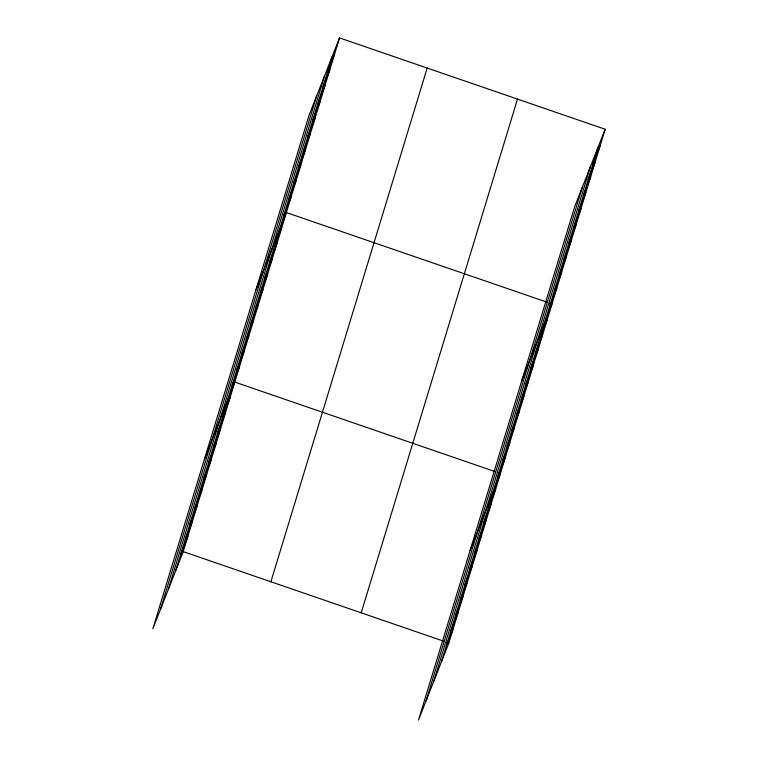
<?xml version="1.0" encoding="UTF-8"?>
<svg xmlns="http://www.w3.org/2000/svg" width="758" height="758" viewBox="0 0 758 758"><rect width="100%" height="100%" fill="white"/><g stroke="black" fill="none" stroke-linecap="round" stroke-linejoin="round"><path stroke-width="1.14" d="M160.44 609.451L316.74 95.726M168.276 589.563L324.576 75.838M175.875 570.262L332.175 56.537M339.518 37.9L309.131 115.027L152.841 628.752L183.218 551.625L339.518 37.9L605.159 129.248L448.869 642.974L418.482 720.1L574.782 206.375L605.159 129.248M270.881 581.765L427.18 68.04M361.206 612.824L517.496 99.099M426.091 700.799L582.381 187.074M433.917 680.911L590.217 167.186M441.526 661.601L597.825 147.876M327.342 72.417L334.685 53.78M322.51 88.298L329.853 69.66M317.687 104.168L325.021 85.54M312.855 120.048L320.189 101.411M308.023 135.928L315.366 117.291M303.191 151.808L310.534 133.171M298.358 167.689L305.701 149.051M293.526 183.569L300.869 164.931M288.694 199.449L296.037 180.811M283.862 215.319L291.205 196.692M255.996 289.698L286.372 212.562L546.546 302.025M274.349 246.615L281.682 227.978M269.659 262.022L277.002 243.394M264.968 277.437L272.311 258.8M260.278 292.853L267.621 274.216M255.588 308.26L262.931 289.622M250.898 323.675L258.241 305.038M246.208 339.082L253.551 320.445M241.527 354.498L248.861 335.86M236.837 369.904L244.18 351.276M232.147 385.32L239.49 366.683M204.414 459.225L234.8 382.098L494.965 471.552M222.767 416.142L230.11 397.505M218.077 431.558L225.42 412.921M213.386 446.964L220.73 428.327M208.696 462.38L216.039 443.743M204.016 477.786L211.349 459.159M199.326 493.202L206.669 474.565M194.635 508.618L201.979 489.981M189.945 524.024L197.288 505.387M185.255 539.44L192.598 520.803M180.565 554.847L187.908 536.209M592.993 163.756L600.336 145.119M588.161 179.637L595.504 160.999M583.328 195.517L590.672 176.879M578.496 211.397L585.839 192.759M573.664 227.277L581.007 208.639M568.832 243.157L576.175 224.52M564.009 259.028L571.342 240.4M559.177 274.908L566.52 256.27M554.344 290.788L561.687 272.15M549.512 306.668L556.855 288.031M521.637 381.047L552.023 303.911L549.834 303.153M539.99 337.954L547.333 319.326M535.3 353.37L542.643 334.733M530.619 368.786L537.953 350.149M525.929 384.192L533.262 365.555M521.239 399.608L528.582 380.971M516.549 415.014L523.892 396.377M511.858 430.43L519.202 411.793M507.168 445.837L514.511 427.209M502.478 461.252L509.821 442.615M497.788 476.668L505.131 458.031M470.064 550.573L500.441 473.437L498.252 472.689M488.417 507.49L495.751 488.853M483.727 522.897L491.07 504.26M479.037 538.313L486.38 519.675M474.347 553.719L481.69 535.091M469.657 569.135L477 550.498M464.967 584.551L472.31 565.913M460.277 599.957L467.62 581.32M455.596 615.373L462.93 596.736M450.906 630.779L458.239 612.142M446.216 646.195L453.559 627.558M183.218 551.625L443.383 641.088M446.67 642.215L448.869 642.974"/></g></svg>
